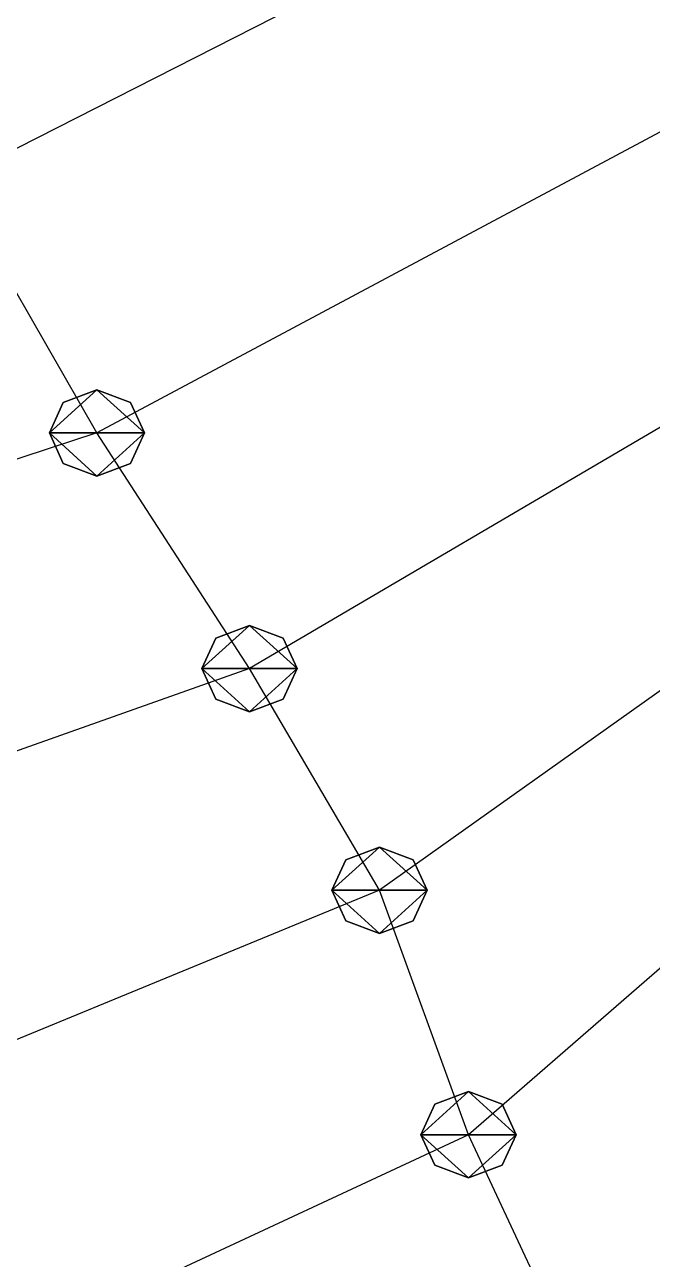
# Model space of a CAD drawing. Header units: metres. Extents: x -74 to 76, y -49 to 49.
# Drawn here: x -47.01 to -33.84, y -27.92 to -2.01 of the extents above; entities that cross this region are included whole.
import ezdxf

# ---------------------------------------------------------------- set-up
doc = ezdxf.new("R2010")
doc.units = ezdxf.units.M

msp = doc.modelspace()

# ---------------------------------------------------------------- linework, layer by layer
for p, q in [((-34.99714, 1.5892906, -204.50728), (-48.53012, -5.2948837, -209.65065)), ((-31.932705, -3.3358002, -206.95528), (-45.494617, -10.579884, -211.99796)), ((-45.494617, -10.579884, -211.99796), (-48.53012, -5.2948837, -209.65065)), ((-28.858912, -7.640682, -209.00302), (-42.294357, -15.526211, -214.38313)), ((-45.494617, -9.674149, -212.4218), (-46.201725, -9.939432, -212.29765)), ((-45.494617, -9.674149, -212.4218), (-46.201725, -9.939432, -212.29765)), ((-45.494617, -9.674149, -212.4218), (-46.201725, -9.939432, -212.29765)), ((-45.494617, -9.674149, -212.4218), (-46.201725, -9.939432, -212.29765)), ((-44.78751, -9.939432, -212.29765), (-45.494617, -9.674149, -212.4218)), ((-44.78751, -9.939432, -212.29765), (-45.494617, -9.674149, -212.4218)), ((-44.78751, -9.939432, -212.29765), (-45.494617, -9.674149, -212.4218)), ((-44.78751, -9.939432, -212.29765), (-45.494617, -9.674149, -212.4218)), ((-46.201725, -9.939432, -212.29765), (-46.494617, -10.579884, -211.99796)), ((-46.201725, -9.939432, -212.29765), (-46.494617, -10.579884, -211.99796)), ((-46.201725, -9.939432, -212.29765), (-46.494617, -10.579884, -211.99796)), ((-46.201725, -9.939432, -212.29765), (-46.494617, -10.579884, -211.99796)), ((-44.494617, -10.579884, -211.99796), (-44.78751, -9.939432, -212.29765)), ((-44.494617, -10.579884, -211.99796), (-44.78751, -9.939432, -212.29765)), ((-44.494617, -10.579884, -211.99796), (-44.78751, -9.939432, -212.29765)), ((-44.494617, -10.579884, -211.99796), (-44.78751, -9.939432, -212.29765)), ((-45.494617, -10.579884, -211.99796), (-61.184467, -15.709274, -218.70828)), ((-46.494617, -10.579884, -211.99796), (-46.201725, -11.220335, -211.69826)), ((-46.494617, -10.579884, -211.99796), (-46.201725, -11.220335, -211.69826)), ((-46.494617, -10.579884, -211.99796), (-46.201725, -11.220335, -211.69826)), ((-46.494617, -10.579884, -211.99796), (-46.201725, -11.220335, -211.69826)), ((-42.294357, -15.526211, -214.38313), (-45.494617, -10.579884, -211.99796)), ((-44.78751, -11.220335, -211.69826), (-44.494617, -10.579884, -211.99796)), ((-44.78751, -11.220335, -211.69826), (-44.494617, -10.579884, -211.99796)), ((-44.78751, -11.220335, -211.69826), (-44.494617, -10.579884, -211.99796)), ((-44.78751, -11.220335, -211.69826), (-44.494617, -10.579884, -211.99796)), ((-26.844032, -11.130295, -209.82329), (-39.561802, -20.1782, -216.32523)), ((-46.201725, -11.220335, -211.69826), (-45.494617, -11.48562, -211.57411)), ((-46.201725, -11.220335, -211.69826), (-45.494617, -11.48562, -211.57411)), ((-46.201725, -11.220335, -211.69826), (-45.494617, -11.48562, -211.57411)), ((-46.201725, -11.220335, -211.69826), (-45.494617, -11.48562, -211.57411)), ((-45.494617, -11.48562, -211.57411), (-44.78751, -11.220335, -211.69826)), ((-45.494617, -11.48562, -211.57411), (-44.78751, -11.220335, -211.69826)), ((-45.494617, -11.48562, -211.57411), (-44.78751, -11.220335, -211.69826)), ((-45.494617, -11.48562, -211.57411), (-44.78751, -11.220335, -211.69826)), ((-42.294357, -14.620476, -214.80698), (-43.001465, -14.885759, -214.68283)), ((-42.294357, -14.620476, -214.80698), (-43.001465, -14.885759, -214.68283)), ((-42.294357, -14.620476, -214.80698), (-43.001465, -14.885759, -214.68283)), ((-42.294357, -14.620476, -214.80698), (-43.001465, -14.885759, -214.68283)), ((-41.58725, -14.885759, -214.68283), (-42.294357, -14.620476, -214.80698)), ((-41.58725, -14.885759, -214.68283), (-42.294357, -14.620476, -214.80698)), ((-41.58725, -14.885759, -214.68283), (-42.294357, -14.620476, -214.80698)), ((-41.58725, -14.885759, -214.68283), (-42.294357, -14.620476, -214.80698)), ((-43.001465, -14.885759, -214.68283), (-43.294357, -15.526211, -214.38313)), ((-43.001465, -14.885759, -214.68283), (-43.294357, -15.526211, -214.38313)), ((-43.001465, -14.885759, -214.68283), (-43.294357, -15.526211, -214.38313)), ((-43.001465, -14.885759, -214.68283), (-43.294357, -15.526211, -214.38313)), ((-41.294357, -15.526211, -214.38313), (-41.58725, -14.885759, -214.68283)), ((-41.294357, -15.526211, -214.38313), (-41.58725, -14.885759, -214.68283)), ((-41.294357, -15.526211, -214.38313), (-41.58725, -14.885759, -214.68283)), ((-41.294357, -15.526211, -214.38313), (-41.58725, -14.885759, -214.68283)), ((-26.12131, -15.24155, -210.89903), (-37.694557, -25.308723, -218.1337)), ((-42.294357, -15.526211, -214.38313), (-58.20164, -21.1639, -220.92409)), ((-43.294357, -15.526211, -214.38313), (-43.001465, -16.166662, -214.08344)), ((-43.294357, -15.526211, -214.38313), (-43.001465, -16.166662, -214.08344)), ((-43.294357, -15.526211, -214.38313), (-43.001465, -16.166662, -214.08344)), ((-43.294357, -15.526211, -214.38313), (-43.001465, -16.166662, -214.08344)), ((-39.561802, -20.1782, -216.32523), (-42.294357, -15.526211, -214.38313)), ((-41.58725, -16.166662, -214.08344), (-41.294357, -15.526211, -214.38313)), ((-41.58725, -16.166662, -214.08344), (-41.294357, -15.526211, -214.38313)), ((-41.58725, -16.166662, -214.08344), (-41.294357, -15.526211, -214.38313)), ((-41.58725, -16.166662, -214.08344), (-41.294357, -15.526211, -214.38313)), ((-43.001465, -16.166662, -214.08344), (-42.294357, -16.431946, -213.95929)), ((-43.001465, -16.166662, -214.08344), (-42.294357, -16.431946, -213.95929)), ((-43.001465, -16.166662, -214.08344), (-42.294357, -16.431946, -213.95929)), ((-43.001465, -16.166662, -214.08344), (-42.294357, -16.431946, -213.95929)), ((-42.294357, -16.431946, -213.95929), (-41.58725, -16.166662, -214.08344)), ((-42.294357, -16.431946, -213.95929), (-41.58725, -16.166662, -214.08344)), ((-42.294357, -16.431946, -213.95929), (-41.58725, -16.166662, -214.08344)), ((-42.294357, -16.431946, -213.95929), (-41.58725, -16.166662, -214.08344)), ((-39.561802, -19.272465, -216.74907), (-40.26891, -19.537748, -216.62492)), ((-39.561802, -19.272465, -216.74907), (-40.26891, -19.537748, -216.62492)), ((-39.561802, -19.272465, -216.74907), (-40.26891, -19.537748, -216.62492)), ((-39.561802, -19.272465, -216.74907), (-40.26891, -19.537748, -216.62492)), ((-38.854694, -19.537748, -216.62492), (-39.561802, -19.272465, -216.74907)), ((-38.854694, -19.537748, -216.62492), (-39.561802, -19.272465, -216.74907)), ((-38.854694, -19.537748, -216.62492), (-39.561802, -19.272465, -216.74907)), ((-38.854694, -19.537748, -216.62492), (-39.561802, -19.272465, -216.74907)), ((-40.26891, -19.537748, -216.62492), (-40.561802, -20.1782, -216.32523)), ((-40.26891, -19.537748, -216.62492), (-40.561802, -20.1782, -216.32523)), ((-40.26891, -19.537748, -216.62492), (-40.561802, -20.1782, -216.32523)), ((-40.26891, -19.537748, -216.62492), (-40.561802, -20.1782, -216.32523)), ((-38.561802, -20.1782, -216.32523), (-38.854694, -19.537748, -216.62492)), ((-38.561802, -20.1782, -216.32523), (-38.854694, -19.537748, -216.62492)), ((-38.561802, -20.1782, -216.32523), (-38.854694, -19.537748, -216.62492)), ((-38.561802, -20.1782, -216.32523), (-38.854694, -19.537748, -216.62492)), ((-39.561802, -20.1782, -216.32523), (-55.21881, -26.618526, -223.1399)), ((-40.561802, -20.1782, -216.32523), (-40.26891, -20.818651, -216.02553)), ((-40.561802, -20.1782, -216.32523), (-40.26891, -20.818651, -216.02553)), ((-40.561802, -20.1782, -216.32523), (-40.26891, -20.818651, -216.02553)), ((-40.561802, -20.1782, -216.32523), (-40.26891, -20.818651, -216.02553)), ((-37.694557, -25.308723, -218.1337), (-39.561802, -20.1782, -216.32523)), ((-38.854694, -20.818651, -216.02553), (-38.561802, -20.1782, -216.32523)), ((-38.854694, -20.818651, -216.02553), (-38.561802, -20.1782, -216.32523)), ((-38.854694, -20.818651, -216.02553), (-38.561802, -20.1782, -216.32523)), ((-38.854694, -20.818651, -216.02553), (-38.561802, -20.1782, -216.32523)), ((-40.26891, -20.818651, -216.02553), (-39.561802, -21.083935, -215.90138)), ((-40.26891, -20.818651, -216.02553), (-39.561802, -21.083935, -215.90138)), ((-40.26891, -20.818651, -216.02553), (-39.561802, -21.083935, -215.90138)), ((-40.26891, -20.818651, -216.02553), (-39.561802, -21.083935, -215.90138)), ((-39.561802, -21.083935, -215.90138), (-38.854694, -20.818651, -216.02553)), ((-39.561802, -21.083935, -215.90138), (-38.854694, -20.818651, -216.02553)), ((-39.561802, -21.083935, -215.90138), (-38.854694, -20.818651, -216.02553)), ((-39.561802, -21.083935, -215.90138), (-38.854694, -20.818651, -216.02553)), ((-37.694557, -24.402988, -218.55754), (-38.401665, -24.668272, -218.4334)), ((-37.694557, -24.402988, -218.55754), (-38.401665, -24.668272, -218.4334)), ((-37.694557, -24.402988, -218.55754), (-38.401665, -24.668272, -218.4334)), ((-37.694557, -24.402988, -218.55754), (-38.401665, -24.668272, -218.4334)), ((-36.98745, -24.668272, -218.4334), (-37.694557, -24.402988, -218.55754)), ((-36.98745, -24.668272, -218.4334), (-37.694557, -24.402988, -218.55754)), ((-36.98745, -24.668272, -218.4334), (-37.694557, -24.402988, -218.55754)), ((-36.98745, -24.668272, -218.4334), (-37.694557, -24.402988, -218.55754)), ((-38.401665, -24.668272, -218.4334), (-38.694557, -25.308723, -218.1337)), ((-38.401665, -24.668272, -218.4334), (-38.694557, -25.308723, -218.1337)), ((-38.401665, -24.668272, -218.4334), (-38.694557, -25.308723, -218.1337)), ((-38.401665, -24.668272, -218.4334), (-38.694557, -25.308723, -218.1337)), ((-36.694557, -25.308723, -218.1337), (-36.98745, -24.668272, -218.4334)), ((-36.694557, -25.308723, -218.1337), (-36.98745, -24.668272, -218.4334)), ((-36.694557, -25.308723, -218.1337), (-36.98745, -24.668272, -218.4334)), ((-36.694557, -25.308723, -218.1337), (-36.98745, -24.668272, -218.4334)), ((-37.694557, -25.308723, -218.1337), (-52.235985, -32.07315, -225.3557)), ((-38.694557, -25.308723, -218.1337), (-38.401665, -25.949175, -217.834)), ((-38.694557, -25.308723, -218.1337), (-38.401665, -25.949175, -217.834)), ((-38.694557, -25.308723, -218.1337), (-38.401665, -25.949175, -217.834)), ((-38.694557, -25.308723, -218.1337), (-38.401665, -25.949175, -217.834)), ((-35.64934, -29.684515, -219.69254), (-37.694557, -25.308723, -218.1337)), ((-36.98745, -25.949175, -217.834), (-36.694557, -25.308723, -218.1337)), ((-36.98745, -25.949175, -217.834), (-36.694557, -25.308723, -218.1337)), ((-36.98745, -25.949175, -217.834), (-36.694557, -25.308723, -218.1337)), ((-36.98745, -25.949175, -217.834), (-36.694557, -25.308723, -218.1337)), ((-38.401665, -25.949175, -217.834), (-37.694557, -26.214458, -217.70985)), ((-38.401665, -25.949175, -217.834), (-37.694557, -26.214458, -217.70985)), ((-38.401665, -25.949175, -217.834), (-37.694557, -26.214458, -217.70985)), ((-38.401665, -25.949175, -217.834), (-37.694557, -26.214458, -217.70985)), ((-37.694557, -26.214458, -217.70985), (-36.98745, -25.949175, -217.834)), ((-37.694557, -26.214458, -217.70985), (-36.98745, -25.949175, -217.834)), ((-37.694557, -26.214458, -217.70985), (-36.98745, -25.949175, -217.834)), ((-37.694557, -26.214458, -217.70985), (-36.98745, -25.949175, -217.834))]:
    msp.add_line(p, q)
for points in [[(-46.494617, -10.579884, -211.99796), (-46.201725, -9.939432, -212.29765), (-45.494617, -9.674149, -212.4218), (-45.49452, -9.674048, -212.42169)], [(-46.494617, -10.579884, -211.99796), (-46.201725, -9.939432, -212.29765), (-45.494617, -9.674149, -212.4218), (-45.49452, -9.674048, -212.42169)], [(-46.494617, -10.579884, -211.99796), (-46.201725, -9.939432, -212.29765), (-45.494617, -9.674149, -212.4218), (-45.49452, -9.674048, -212.42169)], [(-46.494617, -10.579884, -211.99796), (-46.201725, -9.939432, -212.29765), (-45.494617, -9.674149, -212.4218), (-45.49452, -9.674048, -212.42169)], [(-46.494617, -10.579884, -211.99796), (-45.494617, -9.674149, -212.4218), (-44.494617, -10.579884, -211.99796), (-44.49452, -10.579783, -211.99785)], [(-46.494617, -10.579884, -211.99796), (-45.494617, -9.674149, -212.4218), (-44.494617, -10.579884, -211.99796), (-44.49452, -10.579783, -211.99785)], [(-46.494617, -10.579884, -211.99796), (-45.494617, -9.674149, -212.4218), (-44.494617, -10.579884, -211.99796), (-44.49452, -10.579783, -211.99785)], [(-46.494617, -10.579884, -211.99796), (-45.494617, -9.674149, -212.4218), (-44.494617, -10.579884, -211.99796), (-44.49452, -10.579783, -211.99785)], [(-45.494617, -9.674149, -212.4218), (-44.78751, -9.939432, -212.29765), (-44.494617, -10.579884, -211.99796), (-44.49452, -10.579783, -211.99785)], [(-45.494617, -9.674149, -212.4218), (-44.78751, -9.939432, -212.29765), (-44.494617, -10.579884, -211.99796), (-44.49452, -10.579783, -211.99785)], [(-45.494617, -9.674149, -212.4218), (-44.78751, -9.939432, -212.29765), (-44.494617, -10.579884, -211.99796), (-44.49452, -10.579783, -211.99785)], [(-45.494617, -9.674149, -212.4218), (-44.78751, -9.939432, -212.29765), (-44.494617, -10.579884, -211.99796), (-44.49452, -10.579783, -211.99785)], [(-45.494617, -11.48562, -211.57411), (-46.201725, -11.220335, -211.69826), (-46.494617, -10.579884, -211.99796), (-46.49452, -10.579783, -211.99785)], [(-44.494617, -10.579884, -211.99796), (-45.494617, -11.48562, -211.57411), (-46.494617, -10.579884, -211.99796), (-46.49452, -10.579783, -211.99785)], [(-45.494617, -11.48562, -211.57411), (-46.201725, -11.220335, -211.69826), (-46.494617, -10.579884, -211.99796), (-46.49452, -10.579783, -211.99785)], [(-44.494617, -10.579884, -211.99796), (-45.494617, -11.48562, -211.57411), (-46.494617, -10.579884, -211.99796), (-46.49452, -10.579783, -211.99785)], [(-45.494617, -11.48562, -211.57411), (-46.201725, -11.220335, -211.69826), (-46.494617, -10.579884, -211.99796), (-46.49452, -10.579783, -211.99785)], [(-44.494617, -10.579884, -211.99796), (-45.494617, -11.48562, -211.57411), (-46.494617, -10.579884, -211.99796), (-46.49452, -10.579783, -211.99785)], [(-45.494617, -11.48562, -211.57411), (-46.201725, -11.220335, -211.69826), (-46.494617, -10.579884, -211.99796), (-46.49452, -10.579783, -211.99785)], [(-44.494617, -10.579884, -211.99796), (-45.494617, -11.48562, -211.57411), (-46.494617, -10.579884, -211.99796), (-46.49452, -10.579783, -211.99785)], [(-44.494617, -10.579884, -211.99796), (-44.78751, -11.220335, -211.69826), (-45.494617, -11.48562, -211.57411), (-45.49452, -11.485519, -211.574)], [(-44.494617, -10.579884, -211.99796), (-44.78751, -11.220335, -211.69826), (-45.494617, -11.48562, -211.57411), (-45.49452, -11.485519, -211.574)], [(-44.494617, -10.579884, -211.99796), (-44.78751, -11.220335, -211.69826), (-45.494617, -11.48562, -211.57411), (-45.49452, -11.485519, -211.574)], [(-44.494617, -10.579884, -211.99796), (-44.78751, -11.220335, -211.69826), (-45.494617, -11.48562, -211.57411), (-45.49452, -11.485519, -211.574)], [(-43.294357, -15.526211, -214.38313), (-43.001465, -14.885759, -214.68283), (-42.294357, -14.620476, -214.80698), (-42.29426, -14.620376, -214.80687)], [(-43.294357, -15.526211, -214.38313), (-43.001465, -14.885759, -214.68283), (-42.294357, -14.620476, -214.80698), (-42.29426, -14.620376, -214.80687)], [(-43.294357, -15.526211, -214.38313), (-43.001465, -14.885759, -214.68283), (-42.294357, -14.620476, -214.80698), (-42.29426, -14.620376, -214.80687)], [(-43.294357, -15.526211, -214.38313), (-43.001465, -14.885759, -214.68283), (-42.294357, -14.620476, -214.80698), (-42.29426, -14.620376, -214.80687)], [(-43.294357, -15.526211, -214.38313), (-42.294357, -14.620476, -214.80698), (-41.294357, -15.526211, -214.38313), (-41.29426, -15.526111, -214.38303)], [(-43.294357, -15.526211, -214.38313), (-42.294357, -14.620476, -214.80698), (-41.294357, -15.526211, -214.38313), (-41.29426, -15.526111, -214.38303)], [(-43.294357, -15.526211, -214.38313), (-42.294357, -14.620476, -214.80698), (-41.294357, -15.526211, -214.38313), (-41.29426, -15.526111, -214.38303)], [(-43.294357, -15.526211, -214.38313), (-42.294357, -14.620476, -214.80698), (-41.294357, -15.526211, -214.38313), (-41.29426, -15.526111, -214.38303)], [(-42.294357, -14.620476, -214.80698), (-41.58725, -14.885759, -214.68283), (-41.294357, -15.526211, -214.38313), (-41.29426, -15.526111, -214.38303)], [(-42.294357, -14.620476, -214.80698), (-41.58725, -14.885759, -214.68283), (-41.294357, -15.526211, -214.38313), (-41.29426, -15.526111, -214.38303)], [(-42.294357, -14.620476, -214.80698), (-41.58725, -14.885759, -214.68283), (-41.294357, -15.526211, -214.38313), (-41.29426, -15.526111, -214.38303)], [(-42.294357, -14.620476, -214.80698), (-41.58725, -14.885759, -214.68283), (-41.294357, -15.526211, -214.38313), (-41.29426, -15.526111, -214.38303)], [(-42.294357, -16.431946, -213.95929), (-43.001465, -16.166662, -214.08344), (-43.294357, -15.526211, -214.38313), (-43.29426, -15.526111, -214.38303)], [(-41.294357, -15.526211, -214.38313), (-42.294357, -16.431946, -213.95929), (-43.294357, -15.526211, -214.38313), (-43.29426, -15.526111, -214.38303)], [(-42.294357, -16.431946, -213.95929), (-43.001465, -16.166662, -214.08344), (-43.294357, -15.526211, -214.38313), (-43.29426, -15.526111, -214.38303)], [(-41.294357, -15.526211, -214.38313), (-42.294357, -16.431946, -213.95929), (-43.294357, -15.526211, -214.38313), (-43.29426, -15.526111, -214.38303)], [(-42.294357, -16.431946, -213.95929), (-43.001465, -16.166662, -214.08344), (-43.294357, -15.526211, -214.38313), (-43.29426, -15.526111, -214.38303)], [(-41.294357, -15.526211, -214.38313), (-42.294357, -16.431946, -213.95929), (-43.294357, -15.526211, -214.38313), (-43.29426, -15.526111, -214.38303)], [(-42.294357, -16.431946, -213.95929), (-43.001465, -16.166662, -214.08344), (-43.294357, -15.526211, -214.38313), (-43.29426, -15.526111, -214.38303)], [(-41.294357, -15.526211, -214.38313), (-42.294357, -16.431946, -213.95929), (-43.294357, -15.526211, -214.38313), (-43.29426, -15.526111, -214.38303)], [(-41.294357, -15.526211, -214.38313), (-41.58725, -16.166662, -214.08344), (-42.294357, -16.431946, -213.95929), (-42.29426, -16.431847, -213.95918)], [(-41.294357, -15.526211, -214.38313), (-41.58725, -16.166662, -214.08344), (-42.294357, -16.431946, -213.95929), (-42.29426, -16.431847, -213.95918)], [(-41.294357, -15.526211, -214.38313), (-41.58725, -16.166662, -214.08344), (-42.294357, -16.431946, -213.95929), (-42.29426, -16.431847, -213.95918)], [(-41.294357, -15.526211, -214.38313), (-41.58725, -16.166662, -214.08344), (-42.294357, -16.431946, -213.95929), (-42.29426, -16.431847, -213.95918)], [(-40.561802, -20.1782, -216.32523), (-40.26891, -19.537748, -216.62492), (-39.561802, -19.272465, -216.74907), (-39.561703, -19.272366, -216.74896)], [(-40.561802, -20.1782, -216.32523), (-40.26891, -19.537748, -216.62492), (-39.561802, -19.272465, -216.74907), (-39.561703, -19.272366, -216.74896)], [(-40.561802, -20.1782, -216.32523), (-40.26891, -19.537748, -216.62492), (-39.561802, -19.272465, -216.74907), (-39.561703, -19.272366, -216.74896)], [(-40.561802, -20.1782, -216.32523), (-40.26891, -19.537748, -216.62492), (-39.561802, -19.272465, -216.74907), (-39.561703, -19.272366, -216.74896)], [(-40.561802, -20.1782, -216.32523), (-39.561802, -19.272465, -216.74907), (-38.561802, -20.1782, -216.32523), (-38.561703, -20.1781, -216.32512)], [(-40.561802, -20.1782, -216.32523), (-39.561802, -19.272465, -216.74907), (-38.561802, -20.1782, -216.32523), (-38.561703, -20.1781, -216.32512)], [(-40.561802, -20.1782, -216.32523), (-39.561802, -19.272465, -216.74907), (-38.561802, -20.1782, -216.32523), (-38.561703, -20.1781, -216.32512)], [(-40.561802, -20.1782, -216.32523), (-39.561802, -19.272465, -216.74907), (-38.561802, -20.1782, -216.32523), (-38.561703, -20.1781, -216.32512)], [(-39.561802, -19.272465, -216.74907), (-38.854694, -19.537748, -216.62492), (-38.561802, -20.1782, -216.32523), (-38.561703, -20.1781, -216.32512)], [(-39.561802, -19.272465, -216.74907), (-38.854694, -19.537748, -216.62492), (-38.561802, -20.1782, -216.32523), (-38.561703, -20.1781, -216.32512)], [(-39.561802, -19.272465, -216.74907), (-38.854694, -19.537748, -216.62492), (-38.561802, -20.1782, -216.32523), (-38.561703, -20.1781, -216.32512)], [(-39.561802, -19.272465, -216.74907), (-38.854694, -19.537748, -216.62492), (-38.561802, -20.1782, -216.32523), (-38.561703, -20.1781, -216.32512)], [(-39.561802, -21.083935, -215.90138), (-40.26891, -20.818651, -216.02553), (-40.561802, -20.1782, -216.32523), (-40.561703, -20.1781, -216.32512)], [(-38.561802, -20.1782, -216.32523), (-39.561802, -21.083935, -215.90138), (-40.561802, -20.1782, -216.32523), (-40.561703, -20.1781, -216.32512)], [(-39.561802, -21.083935, -215.90138), (-40.26891, -20.818651, -216.02553), (-40.561802, -20.1782, -216.32523), (-40.561703, -20.1781, -216.32512)], [(-38.561802, -20.1782, -216.32523), (-39.561802, -21.083935, -215.90138), (-40.561802, -20.1782, -216.32523), (-40.561703, -20.1781, -216.32512)], [(-39.561802, -21.083935, -215.90138), (-40.26891, -20.818651, -216.02553), (-40.561802, -20.1782, -216.32523), (-40.561703, -20.1781, -216.32512)], [(-38.561802, -20.1782, -216.32523), (-39.561802, -21.083935, -215.90138), (-40.561802, -20.1782, -216.32523), (-40.561703, -20.1781, -216.32512)], [(-39.561802, -21.083935, -215.90138), (-40.26891, -20.818651, -216.02553), (-40.561802, -20.1782, -216.32523), (-40.561703, -20.1781, -216.32512)], [(-38.561802, -20.1782, -216.32523), (-39.561802, -21.083935, -215.90138), (-40.561802, -20.1782, -216.32523), (-40.561703, -20.1781, -216.32512)], [(-38.561802, -20.1782, -216.32523), (-38.854694, -20.818651, -216.02553), (-39.561802, -21.083935, -215.90138), (-39.561703, -21.083836, -215.90128)], [(-38.561802, -20.1782, -216.32523), (-38.854694, -20.818651, -216.02553), (-39.561802, -21.083935, -215.90138), (-39.561703, -21.083836, -215.90128)], [(-38.561802, -20.1782, -216.32523), (-38.854694, -20.818651, -216.02553), (-39.561802, -21.083935, -215.90138), (-39.561703, -21.083836, -215.90128)], [(-38.561802, -20.1782, -216.32523), (-38.854694, -20.818651, -216.02553), (-39.561802, -21.083935, -215.90138), (-39.561703, -21.083836, -215.90128)], [(-38.694557, -25.308723, -218.1337), (-38.401665, -24.668272, -218.4334), (-37.694557, -24.402988, -218.55754), (-37.694458, -24.40289, -218.55743)], [(-38.694557, -25.308723, -218.1337), (-38.401665, -24.668272, -218.4334), (-37.694557, -24.402988, -218.55754), (-37.694458, -24.40289, -218.55743)], [(-38.694557, -25.308723, -218.1337), (-38.401665, -24.668272, -218.4334), (-37.694557, -24.402988, -218.55754), (-37.694458, -24.40289, -218.55743)], [(-38.694557, -25.308723, -218.1337), (-38.401665, -24.668272, -218.4334), (-37.694557, -24.402988, -218.55754), (-37.694458, -24.40289, -218.55743)], [(-38.694557, -25.308723, -218.1337), (-37.694557, -24.402988, -218.55754), (-36.694557, -25.308723, -218.1337), (-36.694458, -25.308624, -218.13359)], [(-38.694557, -25.308723, -218.1337), (-37.694557, -24.402988, -218.55754), (-36.694557, -25.308723, -218.1337), (-36.694458, -25.308624, -218.13359)], [(-38.694557, -25.308723, -218.1337), (-37.694557, -24.402988, -218.55754), (-36.694557, -25.308723, -218.1337), (-36.694458, -25.308624, -218.13359)], [(-38.694557, -25.308723, -218.1337), (-37.694557, -24.402988, -218.55754), (-36.694557, -25.308723, -218.1337), (-36.694458, -25.308624, -218.13359)], [(-37.694557, -24.402988, -218.55754), (-36.98745, -24.668272, -218.4334), (-36.694557, -25.308723, -218.1337), (-36.694458, -25.308624, -218.13359)], [(-37.694557, -24.402988, -218.55754), (-36.98745, -24.668272, -218.4334), (-36.694557, -25.308723, -218.1337), (-36.694458, -25.308624, -218.13359)], [(-37.694557, -24.402988, -218.55754), (-36.98745, -24.668272, -218.4334), (-36.694557, -25.308723, -218.1337), (-36.694458, -25.308624, -218.13359)], [(-37.694557, -24.402988, -218.55754), (-36.98745, -24.668272, -218.4334), (-36.694557, -25.308723, -218.1337), (-36.694458, -25.308624, -218.13359)], [(-37.694557, -26.214458, -217.70985), (-38.401665, -25.949175, -217.834), (-38.694557, -25.308723, -218.1337), (-38.694458, -25.308624, -218.13359)], [(-36.694557, -25.308723, -218.1337), (-37.694557, -26.214458, -217.70985), (-38.694557, -25.308723, -218.1337), (-38.694458, -25.308624, -218.13359)], [(-37.694557, -26.214458, -217.70985), (-38.401665, -25.949175, -217.834), (-38.694557, -25.308723, -218.1337), (-38.694458, -25.308624, -218.13359)], [(-36.694557, -25.308723, -218.1337), (-37.694557, -26.214458, -217.70985), (-38.694557, -25.308723, -218.1337), (-38.694458, -25.308624, -218.13359)], [(-37.694557, -26.214458, -217.70985), (-38.401665, -25.949175, -217.834), (-38.694557, -25.308723, -218.1337), (-38.694458, -25.308624, -218.13359)], [(-36.694557, -25.308723, -218.1337), (-37.694557, -26.214458, -217.70985), (-38.694557, -25.308723, -218.1337), (-38.694458, -25.308624, -218.13359)], [(-37.694557, -26.214458, -217.70985), (-38.401665, -25.949175, -217.834), (-38.694557, -25.308723, -218.1337), (-38.694458, -25.308624, -218.13359)], [(-36.694557, -25.308723, -218.1337), (-37.694557, -26.214458, -217.70985), (-38.694557, -25.308723, -218.1337), (-38.694458, -25.308624, -218.13359)], [(-36.694557, -25.308723, -218.1337), (-36.98745, -25.949175, -217.834), (-37.694557, -26.214458, -217.70985), (-37.694458, -26.21436, -217.70975)], [(-36.694557, -25.308723, -218.1337), (-36.98745, -25.949175, -217.834), (-37.694557, -26.214458, -217.70985), (-37.694458, -26.21436, -217.70975)], [(-36.694557, -25.308723, -218.1337), (-36.98745, -25.949175, -217.834), (-37.694557, -26.214458, -217.70985), (-37.694458, -26.21436, -217.70975)], [(-36.694557, -25.308723, -218.1337), (-36.98745, -25.949175, -217.834), (-37.694557, -26.214458, -217.70985), (-37.694458, -26.21436, -217.70975)]]:
    msp.add_3dface(points)

doc.saveas('drawing.dxf')
